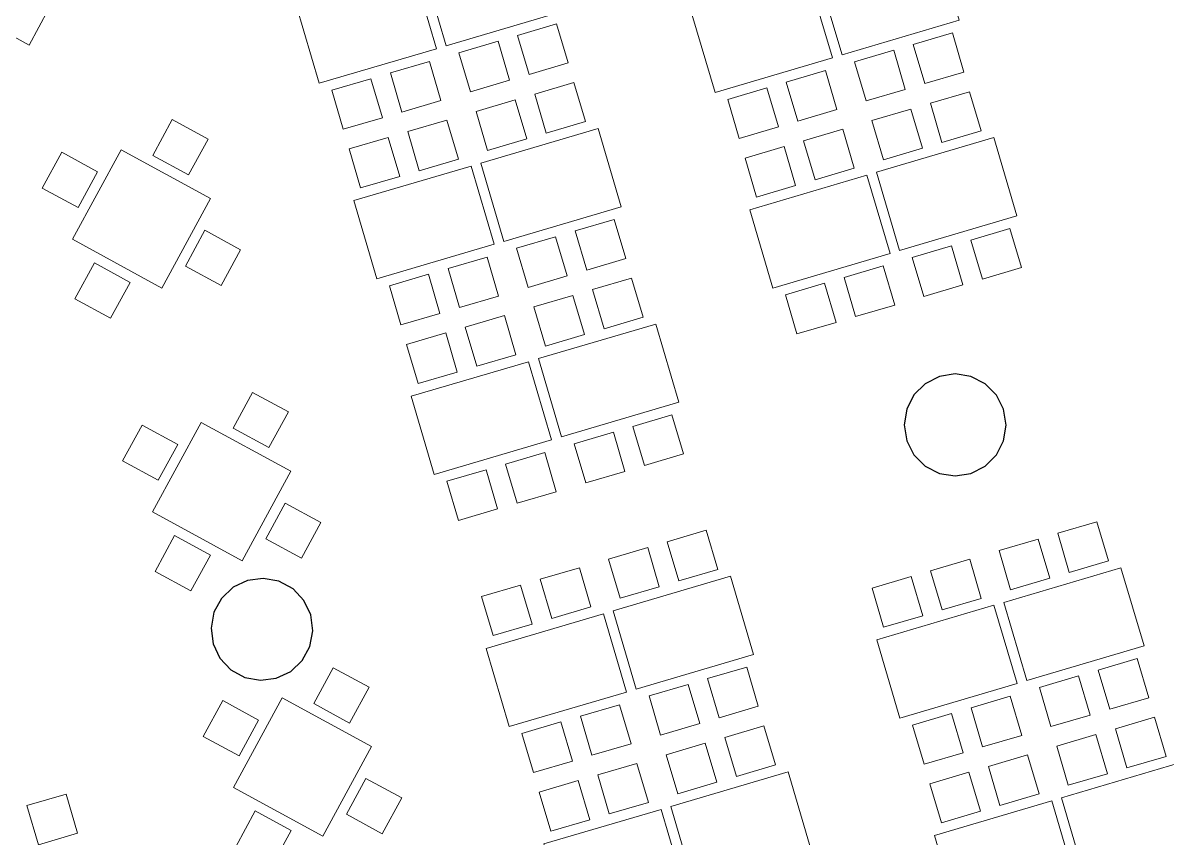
# Model space of a CAD drawing. Header units: millimetres. Extents: x 62878 to 70819, y -67946 to -61850.
# Drawn here: x 63708 to 64831, y -64788 to -63988 of the extents above; entities that cross this region are included whole.
import ezdxf

# ---------------------------------------------------------------- set-up
doc = ezdxf.new("R2010")
doc.units = ezdxf.units.MM
doc.layers.add('BAP', color=41, linetype='Continuous', lineweight=30)
doc.layers.add('TEFRİŞ-yeni', color=53, linetype='Continuous', lineweight=9)

msp = doc.modelspace()

# ---------------------------------------------------------------- linework, layer by layer
at = {"layer": 'BAP'}
for points in [[(64663.1, -64353), (64652.1, -64341.9), (64638.1, -64334.8), (64622.7, -64332.3), (64607.2, -64334.8), (64593.3, -64341.9), (64582.2, -64352.9), (64575.1, -64366.9), (64572.7, -64382.3), (64575.1, -64397.8), (64582.2, -64411.7), (64593.2, -64422.8), (64607.2, -64429.9), (64622.6, -64432.3), (64638.1, -64429.9), (64652, -64422.8), (64663.1, -64411.7), (64670.2, -64397.8), (64672.7, -64382.4), (64670.2, -64366.9)], [(63992.2, -64584.2), (63990.2, -64568.7), (63983.5, -64554.6), (63972.8, -64543.2), (63959, -64535.7), (63943.6, -64532.9), (63928.1, -64534.9), (63914, -64541.6), (63902.6, -64552.4), (63895.2, -64566.1), (63892.3, -64581.5), (63894.3, -64597), (63901, -64611.1), (63911.8, -64622.5), (63925.5, -64630), (63940.9, -64632.8), (63956.4, -64630.8), (63970.5, -64624.1), (63981.9, -64613.3), (63989.4, -64599.6)]]:
    msp.add_lwpolyline(points, close=True, dxfattribs=at)
at = {"layer": 'TEFRİŞ-yeni'}
for points in [[(64100.5, -63933.7), (64215.6, -63899.7), (64238.3, -63976.4), (64123.2, -64010.4), (64100.5, -63933.7)], [(64488.9, -63942.7), (64604, -63908.7), (64626.6, -63985.4), (64511.6, -64019.4), (64488.9, -63942.7)], [(64090.9, -63936.6), (63975.8, -63970.4), (63998.4, -64047.2), (64113.5, -64013.3), (64090.9, -63936.6)], [(64364.3, -63979.5), (64479.4, -63945.5), (64502.1, -64022.2), (64387, -64056.2), (64364.3, -63979.5)], [(63732.9, -63974.6), (63697.8, -63955.5), (63678.7, -63990.6), (63713.8, -64009.7), (63732.9, -63974.6)], [(64193.2, -64000.2), (64231.5, -63988.8), (64242.9, -64027.2), (64204.5, -64038.5), (64193.2, -64000.2)], [(64581.5, -64009.1), (64619.9, -63997.8), (64631.2, -64036.2), (64592.9, -64047.5), (64581.5, -64009.1)], [(64174, -64005.8), (64135.6, -64017.2), (64147, -64055.5), (64185.3, -64044.2), (64174, -64005.8)], [(64562.3, -64014.8), (64524, -64026.1), (64535.3, -64064.5), (64573.7, -64053.2), (64562.3, -64014.8)], [(64068.3, -64037), (64106.7, -64025.7), (64118, -64064.1), (64079.6, -64075.4), (64068.3, -64037)], [(64049.2, -64042.7), (64010.8, -64054), (64022.1, -64092.3), (64060.5, -64081), (64049.2, -64042.7)], [(64456.9, -64046), (64495.3, -64034.6), (64506.6, -64073), (64468.3, -64084.3), (64456.9, -64046)], [(64221.4, -64096.1), (64259.7, -64084.8), (64248.4, -64046.4), (64210, -64057.8), (64221.4, -64096.1)], [(64437.8, -64051.6), (64399.4, -64063), (64410.7, -64101.3), (64449.1, -64090), (64437.8, -64051.6)], [(64609.7, -64105.1), (64648.1, -64093.7), (64636.8, -64055.4), (64598.4, -64066.7), (64609.7, -64105.1)], [(64202.2, -64101.8), (64163.8, -64113.1), (64152.5, -64074.8), (64190.9, -64063.4), (64202.2, -64101.8)], [(64590.6, -64110.7), (64552.2, -64122.1), (64540.9, -64083.7), (64579.2, -64072.4), (64590.6, -64110.7)], [(63870.3, -64137.1), (63835.2, -64117.9), (63854.3, -64082.8), (63889.4, -64101.9), (63870.3, -64137.1)], [(64096.7, -64132.9), (64135.1, -64121.6), (64123.8, -64083.2), (64085.4, -64094.5), (64096.7, -64132.9)], [(64077.5, -64138.6), (64039.1, -64149.8), (64027.9, -64111.5), (64066.2, -64100.2), (64077.5, -64138.6)], [(64157.1, -64125.5), (64272.2, -64091.5), (64294.8, -64168.3), (64179.7, -64202.3), (64157.1, -64125.5)], [(64485.3, -64141.9), (64523.6, -64130.5), (64512.3, -64092.2), (64473.9, -64103.5), (64485.3, -64141.9)], [(64545.4, -64134.5), (64660.5, -64100.5), (64683.2, -64177.2), (64568.1, -64211.2), (64545.4, -64134.5)], [(64466.1, -64147.5), (64427.7, -64158.9), (64416.4, -64120.5), (64454.8, -64109.2), (64466.1, -64147.5)], [(63780.9, -64133.9), (63761.8, -64169.1), (63726.7, -64149.9), (63745.8, -64114.8), (63780.9, -64133.9)], [(63804, -64112.4), (63891.9, -64160.2), (63844, -64248), (63756.2, -64200.2), (63804, -64112.4)], [(64147.5, -64128.4), (64032.4, -64162.3), (64055, -64239), (64170.1, -64205.1), (64147.5, -64128.4)], [(64421, -64171.3), (64536.1, -64137.3), (64558.7, -64214), (64443.6, -64248), (64421, -64171.3)], [(64249.7, -64192), (64288.1, -64180.7), (64299.4, -64219), (64261, -64230.4), (64249.7, -64192)], [(64638.1, -64201), (64676.4, -64189.6), (64687.8, -64228), (64649.4, -64239.3), (64638.1, -64201)], [(63886.3, -64191.3), (63867.2, -64226.5), (63902.3, -64245.6), (63921.4, -64210.5), (63886.3, -64191.3)], [(64230.5, -64197.7), (64192.2, -64209), (64203.5, -64247.4), (64241.9, -64236), (64230.5, -64197.7)], [(64618.9, -64206.6), (64580.5, -64218), (64591.9, -64256.3), (64630.2, -64245), (64618.9, -64206.6)], [(63812.9, -64242.5), (63777.8, -64223.3), (63758.7, -64258.5), (63793.8, -64277.6), (63812.9, -64242.5)], [(64124.9, -64228.8), (64163.3, -64217.6), (64174.6, -64255.9), (64136.2, -64267.2), (64124.9, -64228.8)], [(64105.7, -64234.5), (64067.4, -64245.8), (64078.7, -64284.2), (64117, -64272.9), (64105.7, -64234.5)], [(64513.6, -64237.8), (64552, -64226.4), (64563.3, -64264.8), (64524.9, -64276.1), (64513.6, -64237.8)], [(64278, -64287.9), (64316.4, -64276.6), (64305.1, -64238.2), (64266.7, -64249.6), (64278, -64287.9)], [(64494.4, -64243.4), (64456.1, -64254.8), (64467.4, -64293.1), (64505.8, -64281.8), (64494.4, -64243.4)], [(64258.9, -64293.6), (64220.5, -64304.9), (64209.2, -64266.6), (64247.5, -64255.2), (64258.9, -64293.6)], [(64153.2, -64324.8), (64191.5, -64313.5), (64180.2, -64275.1), (64141.9, -64286.4), (64153.2, -64324.8)], [(64213.8, -64317.3), (64328.8, -64283.3), (64351.5, -64360.1), (64236.4, -64394.1), (64213.8, -64317.3)], [(64134, -64330.4), (64095.6, -64341.7), (64084.3, -64303.3), (64122.7, -64292), (64134, -64330.4)], [(64204, -64320.3), (64088.8, -64354.1), (64111.4, -64430.9), (64226.5, -64397), (64204, -64320.3)], [(63949.1, -64404.6), (63914, -64385.5), (63933.1, -64350.4), (63968.2, -64369.5), (63949.1, -64404.6)], [(63882.8, -64379.9), (63970.6, -64427.7), (63922.8, -64515.6), (63835, -64467.7), (63882.8, -64379.9)], [(64306.4, -64383.8), (64344.7, -64372.5), (64356.1, -64410.8), (64317.7, -64422.2), (64306.4, -64383.8)], [(63859.7, -64401.5), (63840.6, -64436.6), (63805.4, -64417.5), (63824.6, -64382.4), (63859.7, -64401.5)], [(64287.2, -64389.5), (64248.8, -64400.8), (64260.2, -64439.2), (64298.5, -64427.9), (64287.2, -64389.5)], [(64181.4, -64420.7), (64219.8, -64409.4), (64231.1, -64447.8), (64192.7, -64459.1), (64181.4, -64420.7)], [(64162.2, -64426.4), (64123.8, -64437.6), (64135.1, -64476), (64173.5, -64464.7), (64162.2, -64426.4)], [(63965.1, -64458.9), (63946, -64494), (63981.1, -64513.1), (64000.2, -64478), (63965.1, -64458.9)], [(64734.6, -64527), (64773, -64515.6), (64761.6, -64477.3), (64723.3, -64488.6), (64734.6, -64527)], [(63891.7, -64510), (63856.6, -64490.9), (63837.4, -64526), (63872.6, -64545.1), (63891.7, -64510)], [(64351.4, -64535.3), (64389.7, -64524), (64378.4, -64485.6), (64340, -64497), (64351.4, -64535.3)], [(64332.2, -64541), (64293.8, -64552.3), (64282.5, -64514), (64320.9, -64502.6), (64332.2, -64541)], [(64715.4, -64532.6), (64677.1, -64544), (64665.7, -64505.6), (64704.1, -64494.3), (64715.4, -64532.6)], [(64610, -64563.8), (64648.3, -64552.5), (64637, -64514.1), (64598.6, -64525.5), (64610, -64563.8)], [(64226.7, -64572.1), (64265.1, -64560.8), (64253.8, -64522.4), (64215.4, -64533.7), (64226.7, -64572.1)], [(64670.3, -64556.4), (64785.4, -64522.4), (64808.1, -64599.1), (64693, -64633.1), (64670.3, -64556.4)], [(64287.1, -64564.7), (64402.1, -64530.7), (64424.8, -64607.5), (64309.7, -64641.5), (64287.1, -64564.7)], [(64590.8, -64569.5), (64552.4, -64580.8), (64541.1, -64542.5), (64579.4, -64531.1), (64590.8, -64569.5)], [(64207.5, -64577.8), (64169.1, -64589), (64157.8, -64550.7), (64196.2, -64539.4), (64207.5, -64577.8)], [(64568.3, -64670), (64683.4, -64636), (64660.7, -64559.2), (64545.7, -64593.2), (64568.3, -64670)], [(64277.5, -64567.6), (64162.4, -64601.5), (64184.9, -64678.2), (64300.1, -64644.3), (64277.5, -64567.6)], [(64763, -64622.9), (64801.3, -64611.5), (64812.7, -64649.9), (64774.3, -64661.2), (64763, -64622.9)], [(64028.3, -64674.8), (63993.2, -64655.6), (64012.3, -64620.5), (64047.5, -64639.6), (64028.3, -64674.8)], [(64379.7, -64631.2), (64418.1, -64619.9), (64429.4, -64658.2), (64391, -64669.6), (64379.7, -64631.2)], [(64360.5, -64636.9), (64322.2, -64648.2), (64333.5, -64686.6), (64371.9, -64675.2), (64360.5, -64636.9)], [(64743.8, -64628.5), (64705.4, -64639.9), (64716.7, -64678.2), (64755.1, -64666.9), (64743.8, -64628.5)], [(63962.1, -64650.1), (64049.9, -64697.9), (64002.1, -64785.7), (63914.3, -64737.9), (63962.1, -64650.1)], [(64638.3, -64659.7), (64676.6, -64648.4), (64688, -64686.8), (64649.6, -64698.1), (64638.3, -64659.7)], [(63939, -64671.8), (63919.9, -64706.9), (63884.7, -64687.8), (63903.9, -64652.7), (63939, -64671.8)], [(64254.9, -64668), (64293.3, -64656.8), (64304.6, -64695.1), (64266.2, -64706.4), (64254.9, -64668)], [(64619.1, -64665.4), (64580.7, -64676.7), (64592.1, -64715.1), (64630.4, -64703.8), (64619.1, -64665.4)], [(64791.2, -64718.8), (64829.6, -64707.5), (64818.2, -64669.1), (64779.9, -64680.4), (64791.2, -64718.8)], [(64235.7, -64673.7), (64197.4, -64685), (64208.7, -64723.4), (64247, -64712.1), (64235.7, -64673.7)], [(64408, -64727.1), (64446.3, -64715.8), (64435, -64677.5), (64396.6, -64688.8), (64408, -64727.1)], [(64388.8, -64732.8), (64350.4, -64744.1), (64339.1, -64705.8), (64377.4, -64694.5), (64388.8, -64732.8)], [(64772, -64724.5), (64733.7, -64735.8), (64722.3, -64697.4), (64760.7, -64686.1), (64772, -64724.5)], [(64666.6, -64755.6), (64705, -64744.3), (64693.6, -64705.9), (64655.3, -64717.3), (64666.6, -64755.6)], [(64283.2, -64763.9), (64321.6, -64752.7), (64310.3, -64714.3), (64271.9, -64725.6), (64283.2, -64763.9)], [(64726.9, -64748.2), (64842, -64714.2), (64864.7, -64790.9), (64749.6, -64825), (64726.9, -64748.2)], [(64044.3, -64729), (64025.2, -64764.2), (64060.3, -64783.3), (64079.5, -64748.2), (64044.3, -64729)], [(64343.7, -64756.6), (64458.7, -64722.6), (64481.4, -64799.3), (64366.3, -64833.3), (64343.7, -64756.6)], [(64647.4, -64761.3), (64609.1, -64772.6), (64597.7, -64734.3), (64636.1, -64722.9), (64647.4, -64761.3)], [(64264, -64769.6), (64225.7, -64780.9), (64214.4, -64742.5), (64252.8, -64731.2), (64264, -64769.6)], [(63722.9, -64794.1), (63761.3, -64782.7), (63750, -64744.4), (63711.6, -64755.7), (63722.9, -64794.1)], [(64602.3, -64785.1), (64717.4, -64751), (64740.1, -64827.8), (64625, -64861.8), (64602.3, -64785.1)], [(63971, -64780.2), (63935.8, -64761), (63916.7, -64796.2), (63951.8, -64815.3), (63971, -64780.2)], [(64334, -64759.4), (64218.9, -64793.3), (64241.5, -64870), (64356.6, -64836.2), (64334, -64759.4)]]:
    msp.add_lwpolyline(points, dxfattribs=at)

doc.saveas('drawing.dxf')
